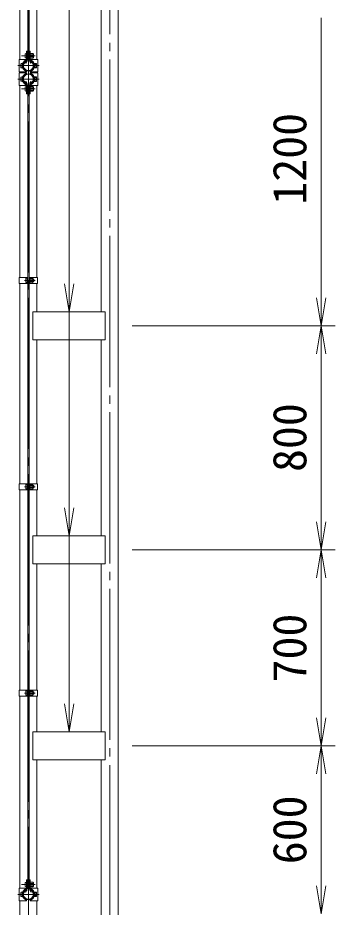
# Model space of a CAD drawing. Units: millimetres, scale not verified. Extents: x -10500 to 10500, y -7425 to 7425.
# Drawn here: x -3109 to -1976, y -3622 to -445 of the extents above; entities that cross this region are included whole.
import ezdxf
from ezdxf.enums import TextEntityAlignment as Align

# ---------------------------------------------------------------- set-up
doc = ezdxf.new("R2010")
doc.units = ezdxf.units.MM
doc.header["$LTSCALE"] = 30
doc.linetypes.add('LONG_CHAIN', pattern=[21, 18, -1, 1, -1])
for name, color, linetype, lineweight in [('0-2_D-STR-TXT', 7, 'Continuous', 9), ('0-4_D-STR1', 1, 'Continuous', 9), ('0-7_D-BMK', 2, 'LONG_CHAIN', 9), ('0-8_D-STR-DIM', 7, 'Continuous', 9), ('0-9_0', 7, 'Continuous', 9), ('0-A_D-STR3', 3, 'Continuous', 9)]:
    doc.layers.add(name, color=color, linetype=linetype, lineweight=lineweight)
doc.styles.add('ＭＳ ゴシック', font='')
doc.styles.get('ＭＳ ゴシック').set_extended_font_data('MS Gothic')

# ---------------------------------------------------------------- blocks, each defined once
blk = doc.blocks.new('_Open')
at = {"layer": '0-9_0'}
blk.add_line((-30, 5), (0, 0), dxfattribs=at)
blk.add_lwpolyline([(-30, -5), (0, 0), (-30, 0)], dxfattribs=at)

msp = doc.modelspace()

# ---------------------------------------------------------------- linework, layer by layer
at = {"layer": '0-2_D-STR-TXT'}
for q in [(-2925.62, -2993), (-2925.62, -1493), (-2925.62, -2293)]:
    msp.add_line((-2925.62, 440.18), q, dxfattribs=at)
at = {"layer": '0-4_D-STR1'}
for p, q in [((-3100.87, -593.45), (-3100.87, 92.5)), ((-3040.37, -395), (-3040.37, -593.45)), ((-2810.87, -1495), (-2810.87, -395)), ((-3077.3, -600.62), (-3080.8, -606.7)), ((-3075.91, -601.42), (-3079.42, -607.5)), ((-3065.34, -601.42), (-3061.83, -607.5)), ((-3063.95, -600.62), (-3060.44, -606.7)), ((-3080.8, -606.7), (-3079.42, -607.5)), ((-3060.44, -606.7), (-3061.83, -607.5)), ((-3100.87, -641.55), (-3100.87, -638.45)), ((-3100.87, -641.55), (-3100.87, -638.45)), ((-3040.37, -638.45), (-3040.37, -641.55)), ((-3040.37, -641.55), (-3040.37, -638.45)), ((-3100.87, -1372.5), (-3100.87, -686.55)), ((-3080.8, -673.3), (-3079.42, -672.5)), ((-3077.3, -679.38), (-3080.8, -673.3)), ((-3075.91, -678.58), (-3079.42, -672.5)), ((-3065.34, -678.58), (-3061.83, -672.5)), ((-3063.95, -679.38), (-3060.44, -673.3)), ((-3060.44, -673.3), (-3061.83, -672.5)), ((-3040.37, -686.55), (-3040.37, -1372.5)), ((-3100.87, -2109.5), (-3100.87, -1393.5)), ((-3040.37, -1393.5), (-3040.37, -1495)), ((-2796.62, -1495), (-3054.62, -1495)), ((-3054.62, -1495), (-3054.62, -1595)), ((-2796.62, -1495), (-2796.62, -1595)), ((-2796.62, -1595), (-3054.62, -1595)), ((-3040.37, -1595), (-3040.37, -2109.5)), ((-2810.87, -2295), (-2810.87, -1595)), ((-3100.87, -2846.5), (-3100.87, -2130.5)), ((-3040.37, -2130.5), (-3040.37, -2295)), ((-2796.62, -2295), (-3054.62, -2295)), ((-3054.62, -2295), (-3054.62, -2395)), ((-2796.62, -2295), (-2796.62, -2395)), ((-2796.62, -2395), (-3054.62, -2395)), ((-3040.37, -2395), (-3040.37, -2846.5)), ((-2810.87, -2995), (-2810.87, -2395)), ((-3100.87, -3553.45), (-3100.87, -2867.5)), ((-3040.37, -2867.5), (-3040.37, -2995)), ((-2796.62, -2995), (-3054.62, -2995)), ((-3054.62, -2995), (-3054.62, -3095)), ((-2796.62, -2995), (-2796.62, -3095)), ((-2796.62, -3095), (-3054.62, -3095)), ((-3040.37, -3095), (-3040.37, -3553.45)), ((-3077.3, -3560.62), (-3080.8, -3566.7)), ((-3080.8, -3566.7), (-3079.42, -3567.5)), ((-3075.91, -3561.42), (-3079.42, -3567.5)), ((-3065.34, -3561.42), (-3061.83, -3567.5)), ((-3063.95, -3560.62), (-3060.44, -3566.7)), ((-3060.44, -3566.7), (-3061.83, -3567.5)), ((-3040.37, -3598.45), (-3040.37, -4485))]:
    msp.add_line(p, q, dxfattribs=at)
for points in [[(-2750.37, 1867), (-2750.37, -4485), (-2810.87, -4485), (-2810.87, -3095)], [(-3040.37, -4485), (-3100.87, -4485), (-3100.87, -3598.45)]]:
    msp.add_lwpolyline(points, dxfattribs=at)
for centre, radius, start, end in [((-3070.62, -615.95), 19.05, 114.32478, 65.67522), ((-3070.62, -615.95), 17.45, 114.32478, 65.67522), ((-3077.64, -600.42), 2, 330, 114.32478), ((-3077.64, -600.42), 0.401, 330, 114.32478), ((-3063.6, -600.42), 2, 65.67522, 210), ((-3063.6, -600.42), 0.401, 65.67522, 210), ((-3070.62, -664.05), 19.05, 294.32478, 245.67522), ((-3070.62, -664.05), 17.45, 294.32478, 245.67522), ((-3077.64, -679.58), 2, 245.67522, 30), ((-3077.64, -679.58), 0.401, 245.67522, 30), ((-3063.6, -679.58), 2, 150, 294.32478), ((-3063.6, -679.58), 0.401, 150, 294.32478), ((-3070.62, -3575.95), 19.05, 114.32478, 65.67522), ((-3070.62, -3575.95), 17.45, 114.32478, 65.67522), ((-3077.64, -3560.42), 2, 330, 114.32478), ((-3077.64, -3560.42), 0.401, 330, 114.32478), ((-3063.6, -3560.42), 2, 65.67522, 210), ((-3063.6, -3560.42), 0.401, 65.67522, 210)]:
    msp.add_arc(centre, radius, start, end, dxfattribs=at)
at = {"layer": '0-7_D-BMK'}
for p, q in [((-3070.62, 2335), (-3070.62, -4536)), ((-2780.62, 1926), (-2780.62, -4536)), ((-3095.06, -580.95), (-3046.18, -580.95)), ((-3108.59, -615.95), (-3032.65, -615.95)), ((-3108.59, -664.05), (-3032.65, -664.05)), ((-3095.06, -699.05), (-3046.18, -699.05)), ((-3085.17, -1383), (-3046.57, -1383)), ((-3085.17, -2120), (-3046.57, -2120)), ((-3085.17, -2857), (-3046.57, -2857)), ((-3095.06, -3540.95), (-3046.18, -3540.95)), ((-3108.59, -3575.95), (-3032.65, -3575.95))]:
    msp.add_line(p, q, dxfattribs=at)
at = {"layer": '0-8_D-STR-DIM'}
for p, q in [((-2025.76, -1445), (-2025.76, -445)), ((-2700.37, -1545), (-1975.76, -1545)), ((-2700.37, -1545), (-1975.76, -1545)), ((-2025.76, -1645), (-2025.76, -2245)), ((-2700.37, -2345), (-1975.76, -2345)), ((-2700.37, -2345), (-1975.76, -2345)), ((-2025.76, -2445), (-2025.76, -2945)), ((-2700.37, -3045), (-1975.76, -3045)), ((-2700.37, -3045), (-1975.76, -3045)), ((-2025.76, -3545), (-2025.76, -3145))]:
    msp.add_line(p, q, dxfattribs=at)
at = {"layer": '0-A_D-STR3'}
for p, q in [((-3072.87, 2275.95), (-3072.87, -595.95)), ((-3068.37, 2275.95), (-3068.37, -595.95)), ((-3077.12, -563.95), (-3077.12, -593.52)), ((-3077.12, -563.95), (-3074.82, -563.95)), ((-3074.82, -563.95), (-3074.82, -593.52)), ((-3066.42, -563.95), (-3066.42, -593.52)), ((-3066.42, -563.95), (-3064.12, -563.95)), ((-3064.12, -563.95), (-3064.12, -593.52)), ((-3104.27, -593.45), (-3077.12, -593.45)), ((-3104.27, -593.45), (-3104.27, -638.45)), ((-3081.92, -574.45), (-3081.92, -587.45)), ((-3073.12, -575.63), (-3074.82, -575.63)), ((-3073.12, -586.27), (-3074.82, -586.27)), ((-3073.12, -575.63), (-3073.12, -586.27)), ((-3073.12, -576.95), (-3072.87, -576.95)), ((-3073.12, -584.95), (-3072.87, -584.95)), ((-3072.87, -595.95), (-3068.37, -595.95)), ((-3068.37, -576.95), (-3066.42, -576.95)), ((-3068.37, -584.95), (-3066.42, -584.95)), ((-3054.12, -572.85), (-3064.12, -572.85)), ((-3054.12, -576.9), (-3064.12, -576.9)), ((-3064.12, -576.95), (-3063.92, -576.95)), ((-3064.12, -584.95), (-3063.92, -584.95)), ((-3054.12, -585), (-3064.12, -585)), ((-3054.12, -589.05), (-3064.12, -589.05)), ((-3064.12, -593.45), (-3036.97, -593.45)), ((-3053.12, -574.72), (-3053.12, -587.06)), ((-3053.12, -576.95), (-3053.12, -584.95)), ((-3053.12, -577.63), (-3052.8, -577.63)), ((-3053.12, -584.27), (-3052.8, -584.27)), ((-3036.97, -593.45), (-3036.97, -638.45)), ((-3097.42, -609.45), (-3097.42, -622.45)), ((-3092.62, -607.95), (-3092.62, -623.95)), ((-3092.25, -611.95), (-3092.62, -611.95)), ((-3092.25, -619.95), (-3092.62, -619.95)), ((-3077.32, -634.48), (-3078.1, -636.64)), ((-3077.32, -634.48), (-3077.32, -638.45)), ((-3063.92, -634.48), (-3063.92, -638.45)), ((-3063.92, -634.48), (-3063.14, -636.64)), ((-3048.62, -611.95), (-3048.99, -611.95)), ((-3048.62, -619.95), (-3048.99, -619.95)), ((-3043.12, -607.85), (-3048.62, -607.85)), ((-3048.62, -607.85), (-3048.62, -624.05)), ((-3043.12, -611.9), (-3048.62, -611.9)), ((-3043.12, -620), (-3048.62, -620)), ((-3043.12, -624.05), (-3048.62, -624.05)), ((-3042.12, -609.72), (-3042.12, -622.06)), ((-3042.12, -611.95), (-3041.62, -611.95)), ((-3042.12, -611.95), (-3041.62, -611.95)), ((-3042.12, -612.63), (-3041.3, -612.63)), ((-3042.12, -619.27), (-3041.3, -619.27)), ((-3042.12, -619.95), (-3041.62, -619.95)), ((-3042.12, -619.95), (-3041.62, -619.95)), ((-3041.62, -611.95), (-3041.62, -619.95)), ((-3104.27, -638.45), (-3077.32, -638.45)), ((-3104.27, -641.55), (-3077.32, -641.55)), ((-3104.27, -686.55), (-3104.27, -641.55)), ((-3097.42, -670.55), (-3097.42, -657.55)), ((-3092.62, -672.05), (-3092.62, -656.05)), ((-3092.25, -660.05), (-3092.62, -660.05)), ((-3077.32, -645.52), (-3078.1, -643.36)), ((-3077.32, -645.52), (-3077.32, -641.55)), ((-3063.92, -638.45), (-3036.97, -638.45)), ((-3063.92, -645.52), (-3063.92, -641.55)), ((-3063.92, -641.55), (-3036.97, -641.55)), ((-3063.92, -645.52), (-3063.14, -643.36)), ((-3048.62, -660.05), (-3048.99, -660.05)), ((-3043.12, -655.95), (-3048.62, -655.95)), ((-3048.62, -672.15), (-3048.62, -655.95)), ((-3043.12, -660), (-3048.62, -660)), ((-3042.12, -670.28), (-3042.12, -657.94)), ((-3042.12, -660.05), (-3041.62, -660.05)), ((-3042.12, -660.05), (-3041.62, -660.05)), ((-3042.12, -660.73), (-3041.3, -660.73)), ((-3041.62, -668.05), (-3041.62, -660.05)), ((-3036.97, -686.55), (-3036.97, -641.55)), ((-3104.27, -686.55), (-3077.12, -686.55)), ((-3092.25, -668.05), (-3092.62, -668.05)), ((-3081.92, -705.55), (-3081.92, -692.55)), ((-3077.12, -716.05), (-3077.12, -686.48)), ((-3074.82, -716.05), (-3074.82, -686.48)), ((-3073.12, -693.73), (-3074.82, -693.73)), ((-3073.12, -704.37), (-3073.12, -693.73)), ((-3073.12, -695.05), (-3072.87, -695.05)), ((-3072.87, -684.05), (-3068.37, -684.05)), ((-3072.87, -684.05), (-3072.87, -3555.95)), ((-3068.37, -684.05), (-3068.37, -3555.95)), ((-3068.37, -695.05), (-3066.42, -695.05)), ((-3066.42, -716.05), (-3066.42, -686.48)), ((-3064.12, -716.05), (-3064.12, -686.48)), ((-3064.12, -686.55), (-3036.97, -686.55)), ((-3054.12, -690.95), (-3064.12, -690.95)), ((-3054.12, -695), (-3064.12, -695)), ((-3064.12, -695.05), (-3063.92, -695.05)), ((-3053.12, -705.28), (-3053.12, -692.94)), ((-3053.12, -703.05), (-3053.12, -695.05)), ((-3053.12, -695.73), (-3052.8, -695.73)), ((-3048.62, -668.05), (-3048.99, -668.05)), ((-3043.12, -668.1), (-3048.62, -668.1)), ((-3043.12, -672.15), (-3048.62, -672.15)), ((-3042.12, -667.37), (-3041.3, -667.37)), ((-3042.12, -668.05), (-3041.62, -668.05)), ((-3042.12, -668.05), (-3041.62, -668.05)), ((-3077.12, -716.05), (-3074.82, -716.05)), ((-3073.12, -704.37), (-3074.82, -704.37)), ((-3073.12, -703.05), (-3072.87, -703.05)), ((-3068.37, -703.05), (-3066.42, -703.05)), ((-3066.42, -716.05), (-3064.12, -716.05)), ((-3064.12, -703.05), (-3063.92, -703.05)), ((-3054.12, -703.1), (-3064.12, -703.1)), ((-3054.12, -707.15), (-3064.12, -707.15)), ((-3053.12, -702.37), (-3052.8, -702.37)), ((-3103.17, -1372.5), (-3103.17, -1393.5)), ((-3072.87, -1372.5), (-3103.17, -1372.5)), ((-3072.87, -1393.5), (-3103.17, -1393.5)), ((-3079.97, -1376.5), (-3079.97, -1389.5)), ((-3075.17, -1372.5), (-3075.17, -1393.5)), ((-3075.17, -1375), (-3075.17, -1391)), ((-3068.37, -1372.5), (-3038.07, -1372.5)), ((-3068.37, -1393.5), (-3038.07, -1393.5)), ((-3066.07, -1372.5), (-3066.07, -1393.5)), ((-3056.07, -1374.9), (-3066.07, -1374.9)), ((-3066.07, -1374.9), (-3066.07, -1391.1)), ((-3056.07, -1378.95), (-3066.07, -1378.95)), ((-3056.07, -1387.05), (-3066.07, -1387.05)), ((-3056.07, -1391.1), (-3066.07, -1391.1)), ((-3055.07, -1376.77), (-3055.07, -1389.11)), ((-3055.07, -1379), (-3051.17, -1379)), ((-3055.07, -1379.68), (-3050.85, -1379.68)), ((-3055.07, -1386.32), (-3050.85, -1386.32)), ((-3055.07, -1387), (-3051.17, -1387)), ((-3051.17, -1379), (-3051.17, -1387)), ((-3038.07, -1372.5), (-3038.07, -1393.5)), ((-3103.17, -2109.5), (-3103.17, -2130.5)), ((-3072.87, -2109.5), (-3103.17, -2109.5)), ((-3079.97, -2113.5), (-3079.97, -2126.5)), ((-3075.17, -2109.5), (-3075.17, -2130.5)), ((-3075.17, -2112), (-3075.17, -2128)), ((-3068.37, -2109.5), (-3038.07, -2109.5)), ((-3066.07, -2109.5), (-3066.07, -2130.5)), ((-3056.07, -2111.9), (-3066.07, -2111.9)), ((-3066.07, -2111.9), (-3066.07, -2128.1)), ((-3056.07, -2115.95), (-3066.07, -2115.95)), ((-3056.07, -2124.05), (-3066.07, -2124.05)), ((-3056.07, -2128.1), (-3066.07, -2128.1)), ((-3055.07, -2113.77), (-3055.07, -2126.11)), ((-3055.07, -2116), (-3051.17, -2116)), ((-3055.07, -2116.68), (-3050.85, -2116.68)), ((-3055.07, -2123.32), (-3050.85, -2123.32)), ((-3055.07, -2124), (-3051.17, -2124)), ((-3051.17, -2116), (-3051.17, -2124)), ((-3038.07, -2109.5), (-3038.07, -2130.5)), ((-3072.87, -2130.5), (-3103.17, -2130.5)), ((-3068.37, -2130.5), (-3038.07, -2130.5)), ((-3103.17, -2846.5), (-3103.17, -2867.5)), ((-3072.87, -2846.5), (-3103.17, -2846.5)), ((-3079.97, -2850.5), (-3079.97, -2863.5)), ((-3075.17, -2846.5), (-3075.17, -2867.5)), ((-3075.17, -2849), (-3075.17, -2865)), ((-3068.37, -2846.5), (-3038.07, -2846.5)), ((-3066.07, -2846.5), (-3066.07, -2867.5)), ((-3056.07, -2848.9), (-3066.07, -2848.9)), ((-3066.07, -2848.9), (-3066.07, -2865.1)), ((-3056.07, -2852.95), (-3066.07, -2852.95)), ((-3055.07, -2850.77), (-3055.07, -2863.11)), ((-3055.07, -2853), (-3051.17, -2853)), ((-3055.07, -2853.68), (-3050.85, -2853.68)), ((-3051.17, -2853), (-3051.17, -2861)), ((-3038.07, -2846.5), (-3038.07, -2867.5)), ((-3072.87, -2867.5), (-3103.17, -2867.5)), ((-3068.37, -2867.5), (-3038.07, -2867.5)), ((-3056.07, -2861.05), (-3066.07, -2861.05)), ((-3056.07, -2865.1), (-3066.07, -2865.1)), ((-3055.07, -2860.32), (-3050.85, -2860.32)), ((-3055.07, -2861), (-3051.17, -2861)), ((-3077.12, -3523.95), (-3077.12, -3553.52)), ((-3077.12, -3523.95), (-3074.82, -3523.95)), ((-3074.82, -3523.95), (-3074.82, -3553.52)), ((-3066.42, -3523.95), (-3066.42, -3553.52)), ((-3066.42, -3523.95), (-3064.12, -3523.95)), ((-3064.12, -3523.95), (-3064.12, -3553.52)), ((-3104.27, -3553.45), (-3077.12, -3553.45)), ((-3104.27, -3553.45), (-3104.27, -3598.45)), ((-3081.92, -3534.45), (-3081.92, -3547.45)), ((-3073.12, -3535.63), (-3074.82, -3535.63)), ((-3073.12, -3546.27), (-3074.82, -3546.27)), ((-3073.12, -3535.63), (-3073.12, -3546.27)), ((-3073.12, -3536.95), (-3072.87, -3536.95)), ((-3073.12, -3544.95), (-3072.87, -3544.95)), ((-3072.87, -3555.95), (-3068.37, -3555.95)), ((-3068.37, -3536.95), (-3066.42, -3536.95)), ((-3068.37, -3544.95), (-3066.42, -3544.95)), ((-3054.12, -3532.85), (-3064.12, -3532.85)), ((-3054.12, -3536.9), (-3064.12, -3536.9)), ((-3064.12, -3536.95), (-3063.92, -3536.95)), ((-3064.12, -3544.95), (-3063.92, -3544.95)), ((-3054.12, -3545), (-3064.12, -3545)), ((-3054.12, -3549.05), (-3064.12, -3549.05)), ((-3064.12, -3553.45), (-3036.97, -3553.45)), ((-3053.12, -3534.72), (-3053.12, -3547.06)), ((-3053.12, -3536.95), (-3053.12, -3544.95)), ((-3053.12, -3537.63), (-3052.8, -3537.63)), ((-3053.12, -3544.27), (-3052.8, -3544.27)), ((-3036.97, -3553.45), (-3036.97, -3598.45)), ((-3097.42, -3569.45), (-3097.42, -3582.45)), ((-3092.62, -3567.95), (-3092.62, -3583.95)), ((-3092.25, -3571.95), (-3092.62, -3571.95)), ((-3092.25, -3579.95), (-3092.62, -3579.95)), ((-3048.62, -3571.95), (-3048.99, -3571.95)), ((-3048.62, -3579.95), (-3048.99, -3579.95)), ((-3043.12, -3567.85), (-3048.62, -3567.85)), ((-3048.62, -3567.85), (-3048.62, -3584.05)), ((-3043.12, -3571.9), (-3048.62, -3571.9)), ((-3043.12, -3580), (-3048.62, -3580)), ((-3043.12, -3584.05), (-3048.62, -3584.05)), ((-3042.12, -3569.72), (-3042.12, -3582.06)), ((-3042.12, -3571.95), (-3041.62, -3571.95)), ((-3042.12, -3571.95), (-3041.62, -3571.95)), ((-3042.12, -3572.63), (-3041.3, -3572.63)), ((-3042.12, -3579.27), (-3041.3, -3579.27)), ((-3042.12, -3579.95), (-3041.62, -3579.95)), ((-3042.12, -3579.95), (-3041.62, -3579.95)), ((-3041.62, -3571.95), (-3041.62, -3579.95)), ((-3104.27, -3598.45), (-3077.32, -3598.45)), ((-3077.32, -3594.48), (-3078.1, -3596.64)), ((-3077.32, -3594.48), (-3077.32, -3598.45)), ((-3063.92, -3594.48), (-3063.92, -3598.45)), ((-3063.92, -3594.48), (-3063.14, -3596.64)), ((-3063.92, -3598.45), (-3036.97, -3598.45))]:
    msp.add_line(p, q, dxfattribs=at)
for centre, radius, start, end in [((-3070.62, -615.95), 22, 110.1633, 250.11694), ((-3070.62, -615.95), 19.7, 109.83718, 250.11694), ((-3079.12, -593.52), 2, 297.27961, 0), ((-3079.12, -593.52), 4.3, 294.96438, 0), ((-3062.12, -593.52), 4.3, 180, 245.03562), ((-3062.12, -593.52), 2, 180, 242.72039), ((-3070.62, -615.95), 19.7, 289.88306, 70.16282), ((-3070.62, -615.95), 22, 289.88306, 69.8367), ((-3055.66, -574.88), 2.54, 307.21089, 52.78911), ((-3061.82, -580.95), 8.7, 332.26063, 27.73937), ((-3055.67, -587.03), 2.55, 307.42505, 52.57495), ((-3060.62, -580.95), 8.5, 331.92751, 28.07249), ((-3044.66, -609.88), 2.54, 307.21089, 52.78911), ((-3050.82, -615.95), 8.7, 332.26063, 27.73937), ((-3044.67, -622.03), 2.55, 307.42505, 52.57495), ((-3049.12, -615.95), 8.5, 331.92751, 28.07249), ((-3070.62, -664.05), 22, 109.88306, 249.8367), ((-3070.62, -664.05), 19.7, 109.88306, 250.16282), ((-3070.62, -664.05), 19.7, 289.83718, 70.11694), ((-3070.62, -664.05), 22, 290.1633, 70.11694), ((-3044.67, -657.98), 2.55, 307.42505, 52.57495), ((-3050.82, -664.05), 8.7, 332.26063, 27.73937), ((-3049.12, -664.05), 8.5, 331.92751, 28.07249), ((-3079.12, -686.48), 2, 0, 62.72039), ((-3079.12, -686.48), 4.3, 0, 65.03562), ((-3062.12, -686.48), 4.3, 114.96438, 180), ((-3062.12, -686.48), 2, 117.27961, 180), ((-3055.67, -692.98), 2.55, 307.42505, 52.57495), ((-3061.82, -699.05), 8.7, 332.26063, 27.73937), ((-3060.62, -699.05), 8.5, 331.92751, 28.07249), ((-3044.66, -670.13), 2.54, 307.21089, 52.78911), ((-3055.66, -705.13), 2.54, 307.21089, 52.78911), ((-3057.61, -1376.93), 2.54, 307.21089, 52.78911), ((-3063.77, -1383), 8.7, 332.26063, 27.73937), ((-3057.62, -1389.08), 2.55, 307.42505, 52.57495), ((-3058.67, -1383), 8.5, 331.92751, 28.07249), ((-3057.61, -2113.93), 2.54, 307.21089, 52.78911), ((-3063.77, -2120), 8.7, 332.26063, 27.73937), ((-3057.62, -2126.08), 2.55, 307.42505, 52.57495), ((-3058.67, -2120), 8.5, 331.92751, 28.07249), ((-3057.61, -2850.93), 2.54, 307.21089, 52.78911), ((-3063.77, -2857), 8.7, 332.26063, 27.73937), ((-3058.67, -2857), 8.5, 331.92751, 28.07249), ((-3057.62, -2863.08), 2.55, 307.42505, 52.57495), ((-3070.62, -3575.95), 22, 110.1633, 250.11694), ((-3070.62, -3575.95), 19.7, 109.83718, 250.11694), ((-3079.12, -3553.52), 2, 297.27961, 0), ((-3079.12, -3553.52), 4.3, 294.96438, 0), ((-3062.12, -3553.52), 4.3, 180, 245.03562), ((-3062.12, -3553.52), 2, 180, 242.72039), ((-3070.62, -3575.95), 19.7, 289.88306, 70.16282), ((-3070.62, -3575.95), 22, 289.88306, 69.8367), ((-3055.66, -3534.88), 2.54, 307.21089, 52.78911), ((-3061.82, -3540.95), 8.7, 332.26063, 27.73937), ((-3055.67, -3547.03), 2.55, 307.42505, 52.57495), ((-3060.62, -3540.95), 8.5, 331.92751, 28.07249), ((-3044.66, -3569.88), 2.54, 307.21089, 52.78911), ((-3050.82, -3575.95), 8.7, 332.26063, 27.73937), ((-3044.67, -3582.03), 2.55, 307.42505, 52.57495), ((-3049.12, -3575.95), 8.5, 331.92751, 28.07249)]:
    msp.add_arc(centre, radius, start, end, dxfattribs=at)
for centre, start_param, end_param in [((-3077.12, -574.45), 1.5707963, 3.1415927), ((-3077.12, -587.45), 3.1415927, 4.712389), ((-3092.62, -609.45), 1.5707963, 3.1415927), ((-3092.62, -622.45), 3.1415927, 4.712389), ((-3092.62, -657.55), 1.5707963, 3.1415927), ((-3092.62, -670.55), 3.1415927, 4.712389), ((-3077.12, -692.55), 1.5707963, 3.1415927), ((-3077.12, -705.55), 3.1415927, 4.712389), ((-3075.17, -1376.5), 1.5707963, 3.1415927), ((-3075.17, -1389.5), 3.1415927, 4.712389), ((-3075.17, -2113.5), 1.5707963, 3.1415927), ((-3075.17, -2126.5), 3.1415927, 4.712389), ((-3075.17, -2850.5), 1.5707963, 3.1415927), ((-3075.17, -2863.5), 3.1415927, 4.712389), ((-3077.12, -3534.45), 1.5707963, 3.1415927), ((-3077.12, -3547.45), 3.1415927, 4.712389), ((-3092.62, -3569.45), 1.5707963, 3.1415927), ((-3092.62, -3582.45), 3.1415927, 4.712389)]:
    msp.add_ellipse(centre, major_axis=(4.8, 0), ratio=0.3125, start_param=start_param, end_param=end_param, dxfattribs=at)

# ---------------------------------------------------------------- block references
at = {"layer": '0-2_D-STR-TXT', "xscale": 3.333333, "yscale": 3.333333, "rotation": 270}
for p in [(-2925.62, -1495), (-2925.62, -2295), (-2925.62, -2995)]:
    msp.add_blockref('_Open', p, dxfattribs=at)
at = {"layer": '0-8_D-STR-DIM', "xscale": 3.333333, "yscale": 3.333333}
for p, rotation in [((-2025.76, -1545), 270), ((-2025.76, -1545), 90), ((-2025.76, -2345), 270), ((-2025.76, -2345), 90), ((-2025.76, -3045), 270), ((-2025.76, -3045), 90), ((-2025.76, -3645), 270)]:
    msp.add_blockref('_Open', p, dxfattribs=dict(at, rotation=rotation))

# ---------------------------------------------------------------- texts
at = {"layer": '0-8_D-STR-DIM', "style": 'ＭＳ ゴシック'}
for s, p in [('1200', (-2042.63, -1112.25)), ('800', (-2042.63, -2067.19)), ('700', (-2042.63, -2818.75)), ('600', (-2042.63, -3468.13))]:
    msp.add_text(s, height=120.3, rotation=90, dxfattribs=at).set_placement(p, align=Align.BOTTOM_LEFT)

doc.saveas('drawing.dxf')
